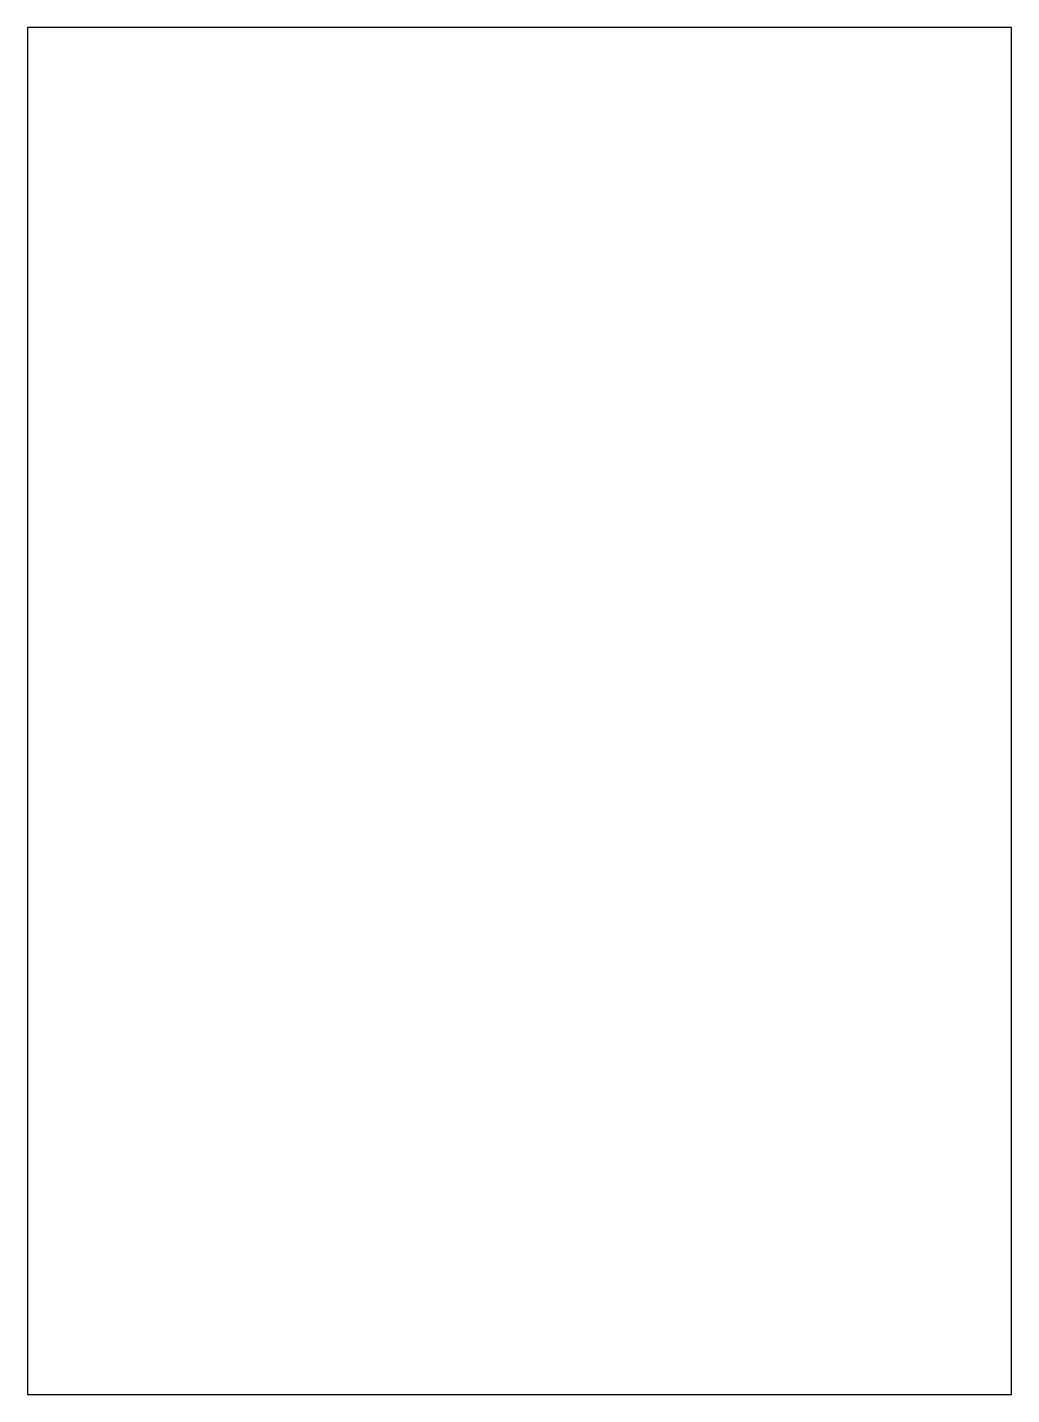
# Model space of a CAD drawing. Header units: millimetres. Extents: x 0 to 45, y 0 to 62.5.
import ezdxf

# ---------------------------------------------------------------- set-up
doc = ezdxf.new("R2010")
doc.units = ezdxf.units.MM
doc.layers.add('paper_border', color=1, linetype='Continuous')

# ---------------------------------------------------------------- blocks, each defined once
blk = doc.blocks.new('paper_Q8')
at = {"layer": 'paper_border'}
blk.add_lwpolyline([(0, 0), (45, 0), (45, 62.5), (0, 62.5), (0, 0)], dxfattribs=at)

msp = doc.modelspace()

# ---------------------------------------------------------------- block references
msp.add_blockref('paper_Q8', (0, 0))

doc.saveas('drawing.dxf')
